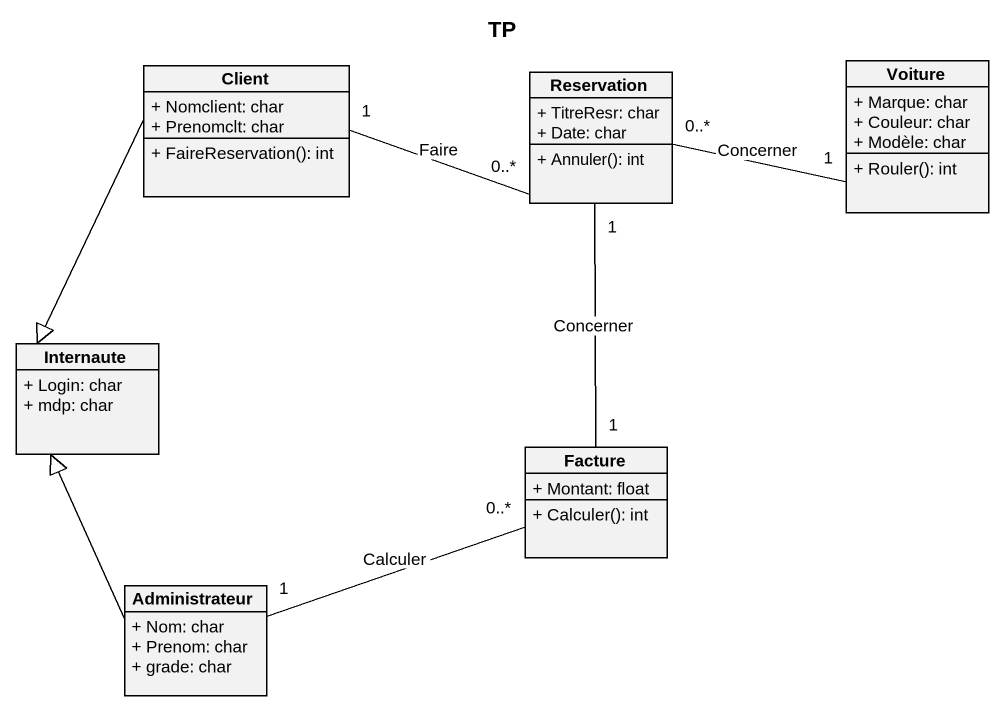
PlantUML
@startuml
title TP
hide circle
hide empty members
skinparam classAttributeIconSize 0
class Client {
  + Nomclient: char
  + Prenomclt: char
  + FaireReservation(): int
}
class Reservation {
  + TitreResr: char
  + Date: char
  + Annuler(): int
}
class Voiture {
  + Marque: char
  + Couleur: char
  + Modèle: char
  + Rouler(): int
}
class Internaute {
  + Login: char
  + mdp: char
}
class Facture {
  + Montant: float
  + Calculer(): int
}
class Administrateur {
  + Nom: char
  + Prenom: char
  + grade: char
}
Client "1" -right- "0..*" Reservation : Faire
Client --|> Internaute
Reservation "0..*" -right- "1" Voiture : Concerner
Facture "1" -up- "1" Reservation : Concerner
Administrateur -up-|> Internaute
Administrateur "1" -right- "0..*" Facture : Calculer
@enduml
